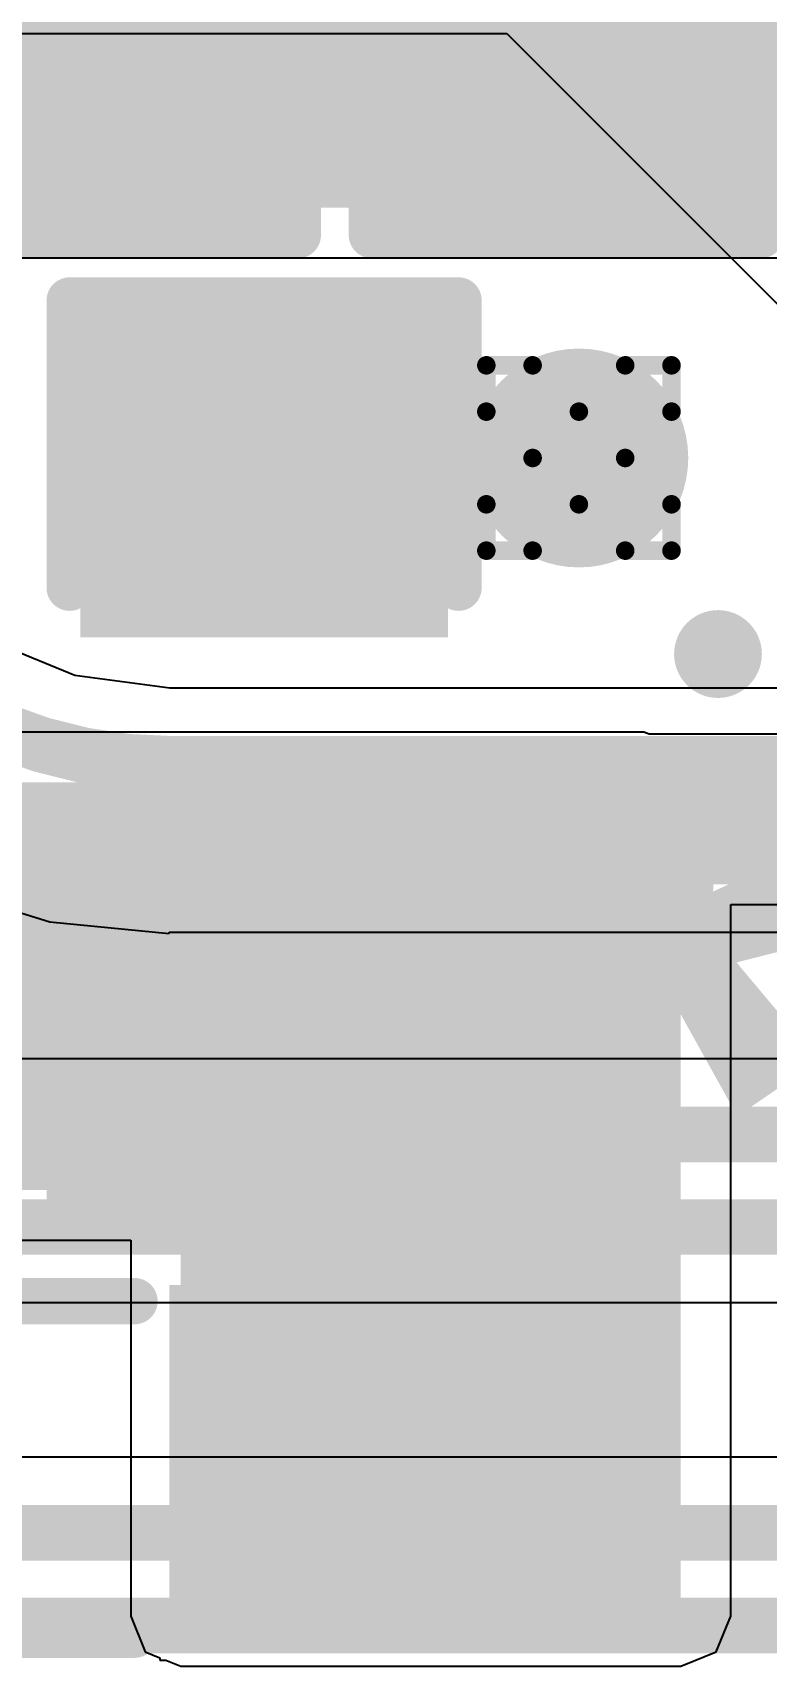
# Model space of a CAD drawing. Header units: inches. Extents: x -0.2 to 17.4, y -0.2 to 2.6.
# Drawn here: x 0.802 to 0.8812, y 0.2726 to 0.4489 of the extents above; entities that cross this region are included whole.
import ezdxf

# ---------------------------------------------------------------- set-up
doc = ezdxf.new("R2010")
doc.units = ezdxf.units.IN
doc.header["$MEASUREMENT"] = 0
for name, color, linetype in [('Bottom Layer', 5, 'Continuous'), ('Drill Drawing', 1, 'Continuous'), ('Top Layer', 1, 'Continuous'), ('Top Overlay', 2, 'Continuous'), ('Top Paste', 8, 'Continuous'), ('Top Solder', 216, 'Continuous'), ('Via Holes', 16, 'Continuous')]:
    doc.layers.add(name, color=color, linetype=linetype)
doc.styles.add('Arial_Bold', font='', dxfattribs={"height": 0.2})
doc.styles.get('Arial_Bold').set_extended_font_data('Arial', bold=True)

# ---------------------------------------------------------------- blocks, each defined once
blk = doc.blocks.new('TC358870XBG_17')
at = {"layer": 'Top Overlay'}
for points in [[(-0.14676, 0.116, 0.005, 0.005, 1), (-0.15124, 0.116, 0.005, 0.005, 1)], [(-0.15249, 0.116, 0.0025, 0.0025, 1), (-0.14999, 0.116, 0.0025, 0.0025, 1)], [(-0.14801, 0.116, 0.0025, 0.0025, 1), (-0.14551, 0.116, 0.0025, 0.0025, 1)]]:
    blk.add_lwpolyline(points, format="xyseb", close=True, dxfattribs=at)
blk = doc.blocks.new('IND_0603__1608_M_______76')
at = {"layer": 'Top Layer'}
for points in [[(-0.03937, 0.01575), (-0.01575, 0.01575), (-0.01575, -0.01575), (-0.03937, -0.01575)], [(0.01575, 0.01575), (0.03937, 0.01575), (0.03937, -0.01575), (0.01575, -0.01575)]]:
    blk.add_hatch(color=1, dxfattribs=at).paths.add_polyline_path(points)
at = {"layer": 'Top Paste'}
for points in [[(-0.03937, 0.01575), (-0.01575, 0.01575), (-0.01575, -0.01575), (-0.03937, -0.01575)], [(0.01575, 0.01575), (0.03937, 0.01575), (0.03937, -0.01575), (0.01575, -0.01575)]]:
    blk.add_hatch(color=8, dxfattribs=at).paths.add_polyline_path(points)
at = {"layer": 'Top Solder'}
for points in [[(-0.04337, 0.01975), (-0.01175, 0.01975), (-0.01175, -0.01975), (-0.04337, -0.01975)], [(0.01175, 0.01975), (0.04337, 0.01975), (0.04337, -0.01975), (0.01175, -0.01975)]]:
    blk.add_hatch(color=216, dxfattribs=at).paths.add_polyline_path(points)
at = {"layer": 'Top Overlay'}
for points in [[(0.009, 0.018, 0.005, 0.005, 0), (-0.008, 0.018, 0.005, 0.005, 0)], [(0.009, -0.018, 0.005, 0.005, 0), (-0.008, -0.018, 0.005, 0.005, 0)]]:
    blk.add_lwpolyline(points, format="xyseb", dxfattribs=at)
for points in [[(-0.00925, 0.018, 0.0025, 0.0025, 1), (-0.00675, 0.018, 0.0025, 0.0025, 1)], [(0.00775, 0.018, 0.0025, 0.0025, 1), (0.01025, 0.018, 0.0025, 0.0025, 1)], [(-0.00925, -0.018, 0.0025, 0.0025, 1), (-0.00675, -0.018, 0.0025, 0.0025, 1)], [(0.00775, -0.018, 0.0025, 0.0025, 1), (0.01025, -0.018, 0.0025, 0.0025, 1)]]:
    blk.add_lwpolyline(points, format="xyseb", close=True, dxfattribs=at)
blk = doc.blocks.new('C___0603_81')
at = {"layer": 'Top Layer'}
for points in [[(-0.015, 0.0175), (-0.015, -0.0175), (-0.045, -0.0175), (-0.045, 0.0175)], [(0.045, 0.0175), (0.045, -0.0175), (0.015, -0.0175), (0.015, 0.0175)]]:
    blk.add_hatch(color=1, dxfattribs=at).paths.add_polyline_path(points)
at = {"layer": 'Top Paste'}
for points in [[(-0.015, 0.0175), (-0.015, -0.0175), (-0.045, -0.0175), (-0.045, 0.0175)], [(0.045, 0.0175), (0.045, -0.0175), (0.015, -0.0175), (0.015, 0.0175)]]:
    blk.add_hatch(color=8, dxfattribs=at).paths.add_polyline_path(points)
at = {"layer": 'Top Solder'}
for points in [[(-0.01264, 0.01986), (-0.01264, -0.01986), (-0.04736, -0.01986), (-0.04736, 0.01986)], [(0.04736, 0.01986), (0.04736, -0.01986), (0.01264, -0.01986), (0.01264, 0.01986)]]:
    blk.add_hatch(color=216, dxfattribs=at).paths.add_polyline_path(points)
at = {"layer": 'Top Overlay'}
for points in [[(-0.018, 0.021, 0.005, 0.005, 0), (-0.049, 0.021, 0.005, 0.005, 0)], [(-0.049, -0.021, 0.005, 0.005, 0), (-0.049, 0.021, 0.005, 0.005, 0)], [(0.049, 0.021, 0.005, 0.005, 0), (0.018, 0.021, 0.005, 0.005, 0)], [(0.049, -0.021, 0.005, 0.005, 0), (0.049, 0.021, 0.005, 0.005, 0)], [(-0.018, -0.021, 0.005, 0.005, 0), (-0.049, -0.021, 0.005, 0.005, 0)], [(0.049, -0.021, 0.005, 0.005, 0), (0.018, -0.021, 0.005, 0.005, 0)]]:
    blk.add_lwpolyline(points, format="xyseb", dxfattribs=at)
for points in [[(-0.05025, 0.021, 0.0025, 0.0025, 1), (-0.04775, 0.021, 0.0025, 0.0025, 1)], [(-0.05025, 0.021, 0.0025, 0.0025, 1), (-0.04775, 0.021, 0.0025, 0.0025, 1)], [(-0.01925, 0.021, 0.0025, 0.0025, 1), (-0.01675, 0.021, 0.0025, 0.0025, 1)], [(0.01675, 0.021, 0.0025, 0.0025, 1), (0.01925, 0.021, 0.0025, 0.0025, 1)], [(0.04775, 0.021, 0.0025, 0.0025, 1), (0.05025, 0.021, 0.0025, 0.0025, 1)], [(0.04775, 0.021, 0.0025, 0.0025, 1), (0.05025, 0.021, 0.0025, 0.0025, 1)], [(-0.05025, -0.021, 0.0025, 0.0025, 1), (-0.04775, -0.021, 0.0025, 0.0025, 1)], [(-0.05025, -0.021, 0.0025, 0.0025, 1), (-0.04775, -0.021, 0.0025, 0.0025, 1)], [(-0.01925, -0.021, 0.0025, 0.0025, 1), (-0.01675, -0.021, 0.0025, 0.0025, 1)], [(0.01675, -0.021, 0.0025, 0.0025, 1), (0.01925, -0.021, 0.0025, 0.0025, 1)], [(0.04775, -0.021, 0.0025, 0.0025, 1), (0.05025, -0.021, 0.0025, 0.0025, 1)], [(0.04775, -0.021, 0.0025, 0.0025, 1), (0.05025, -0.021, 0.0025, 0.0025, 1)]]:
    blk.add_lwpolyline(points, format="xyseb", close=True, dxfattribs=at)
blk = doc.blocks.new('C___0603_82')
at = {"layer": 'Top Layer'}
for points in [[(-0.015, 0.0175), (-0.015, -0.0175), (-0.045, -0.0175), (-0.045, 0.0175)], [(0.045, 0.0175), (0.045, -0.0175), (0.015, -0.0175), (0.015, 0.0175)]]:
    blk.add_hatch(color=1, dxfattribs=at).paths.add_polyline_path(points)
at = {"layer": 'Top Paste'}
for points in [[(-0.015, 0.0175), (-0.015, -0.0175), (-0.045, -0.0175), (-0.045, 0.0175)], [(0.045, 0.0175), (0.045, -0.0175), (0.015, -0.0175), (0.015, 0.0175)]]:
    blk.add_hatch(color=8, dxfattribs=at).paths.add_polyline_path(points)
at = {"layer": 'Top Solder'}
for points in [[(-0.01264, 0.01986), (-0.01264, -0.01986), (-0.04736, -0.01986), (-0.04736, 0.01986)], [(0.04736, 0.01986), (0.04736, -0.01986), (0.01264, -0.01986), (0.01264, 0.01986)]]:
    blk.add_hatch(color=216, dxfattribs=at).paths.add_polyline_path(points)
at = {"layer": 'Top Overlay'}
for points in [[(-0.049, -0.021, 0.005, 0.005, 0), (-0.049, 0.021, 0.005, 0.005, 0)], [(-0.018, 0.021, 0.005, 0.005, 0), (-0.049, 0.021, 0.005, 0.005, 0)], [(0.049, 0.021, 0.005, 0.005, 0), (0.018, 0.021, 0.005, 0.005, 0)], [(0.049, -0.021, 0.005, 0.005, 0), (0.049, 0.021, 0.005, 0.005, 0)], [(-0.018, -0.021, 0.005, 0.005, 0), (-0.049, -0.021, 0.005, 0.005, 0)], [(0.049, -0.021, 0.005, 0.005, 0), (0.018, -0.021, 0.005, 0.005, 0)]]:
    blk.add_lwpolyline(points, format="xyseb", dxfattribs=at)
for points in [[(-0.05025, 0.021, 0.0025, 0.0025, 1), (-0.04775, 0.021, 0.0025, 0.0025, 1)], [(-0.05025, 0.021, 0.0025, 0.0025, 1), (-0.04775, 0.021, 0.0025, 0.0025, 1)], [(-0.01925, 0.021, 0.0025, 0.0025, 1), (-0.01675, 0.021, 0.0025, 0.0025, 1)], [(0.01675, 0.021, 0.0025, 0.0025, 1), (0.01925, 0.021, 0.0025, 0.0025, 1)], [(0.04775, 0.021, 0.0025, 0.0025, 1), (0.05025, 0.021, 0.0025, 0.0025, 1)], [(0.04775, 0.021, 0.0025, 0.0025, 1), (0.05025, 0.021, 0.0025, 0.0025, 1)], [(-0.05025, -0.021, 0.0025, 0.0025, 1), (-0.04775, -0.021, 0.0025, 0.0025, 1)], [(-0.05025, -0.021, 0.0025, 0.0025, 1), (-0.04775, -0.021, 0.0025, 0.0025, 1)], [(-0.01925, -0.021, 0.0025, 0.0025, 1), (-0.01675, -0.021, 0.0025, 0.0025, 1)], [(0.01675, -0.021, 0.0025, 0.0025, 1), (0.01925, -0.021, 0.0025, 0.0025, 1)], [(0.04775, -0.021, 0.0025, 0.0025, 1), (0.05025, -0.021, 0.0025, 0.0025, 1)], [(0.04775, -0.021, 0.0025, 0.0025, 1), (0.05025, -0.021, 0.0025, 0.0025, 1)]]:
    blk.add_lwpolyline(points, format="xyseb", close=True, dxfattribs=at)
blk = doc.blocks.new('C___0603_92')
at = {"layer": 'Top Layer'}
for points in [[(-0.015, 0.0175), (-0.015, -0.0175), (-0.045, -0.0175), (-0.045, 0.0175)], [(0.045, 0.0175), (0.045, -0.0175), (0.015, -0.0175), (0.015, 0.0175)]]:
    blk.add_hatch(color=1, dxfattribs=at).paths.add_polyline_path(points)
at = {"layer": 'Top Paste'}
for points in [[(-0.015, 0.0175), (-0.015, -0.0175), (-0.045, -0.0175), (-0.045, 0.0175)], [(0.045, 0.0175), (0.045, -0.0175), (0.015, -0.0175), (0.015, 0.0175)]]:
    blk.add_hatch(color=8, dxfattribs=at).paths.add_polyline_path(points)
at = {"layer": 'Top Solder'}
for points in [[(-0.01264, 0.01986), (-0.01264, -0.01986), (-0.04736, -0.01986), (-0.04736, 0.01986)], [(0.04736, 0.01986), (0.04736, -0.01986), (0.01264, -0.01986), (0.01264, 0.01986)]]:
    blk.add_hatch(color=216, dxfattribs=at).paths.add_polyline_path(points)
at = {"layer": 'Top Overlay'}
for points in [[(-0.049, -0.021, 0.005, 0.005, 0), (-0.049, 0.021, 0.005, 0.005, 0)], [(-0.018, 0.021, 0.005, 0.005, 0), (-0.049, 0.021, 0.005, 0.005, 0)], [(0.049, 0.021, 0.005, 0.005, 0), (0.018, 0.021, 0.005, 0.005, 0)], [(0.049, -0.021, 0.005, 0.005, 0), (0.049, 0.021, 0.005, 0.005, 0)], [(-0.018, -0.021, 0.005, 0.005, 0), (-0.049, -0.021, 0.005, 0.005, 0)], [(0.049, -0.021, 0.005, 0.005, 0), (0.018, -0.021, 0.005, 0.005, 0)]]:
    blk.add_lwpolyline(points, format="xyseb", dxfattribs=at)
for points in [[(-0.05025, 0.021, 0.0025, 0.0025, 1), (-0.04775, 0.021, 0.0025, 0.0025, 1)], [(-0.05025, 0.021, 0.0025, 0.0025, 1), (-0.04775, 0.021, 0.0025, 0.0025, 1)], [(-0.01925, 0.021, 0.0025, 0.0025, 1), (-0.01675, 0.021, 0.0025, 0.0025, 1)], [(0.01675, 0.021, 0.0025, 0.0025, 1), (0.01925, 0.021, 0.0025, 0.0025, 1)], [(0.04775, 0.021, 0.0025, 0.0025, 1), (0.05025, 0.021, 0.0025, 0.0025, 1)], [(0.04775, 0.021, 0.0025, 0.0025, 1), (0.05025, 0.021, 0.0025, 0.0025, 1)], [(-0.05025, -0.021, 0.0025, 0.0025, 1), (-0.04775, -0.021, 0.0025, 0.0025, 1)], [(-0.05025, -0.021, 0.0025, 0.0025, 1), (-0.04775, -0.021, 0.0025, 0.0025, 1)], [(-0.01925, -0.021, 0.0025, 0.0025, 1), (-0.01675, -0.021, 0.0025, 0.0025, 1)], [(0.01675, -0.021, 0.0025, 0.0025, 1), (0.01925, -0.021, 0.0025, 0.0025, 1)], [(0.04775, -0.021, 0.0025, 0.0025, 1), (0.05025, -0.021, 0.0025, 0.0025, 1)], [(0.04775, -0.021, 0.0025, 0.0025, 1), (0.05025, -0.021, 0.0025, 0.0025, 1)]]:
    blk.add_lwpolyline(points, format="xyseb", close=True, dxfattribs=at)

msp = doc.modelspace()

# ---------------------------------------------------------------- hatches: boundary and pattern name
at = {"layer": 'Bottom Layer'}
h = msp.add_hatch(color=5, dxfattribs=at)
edge = h.paths.add_edge_path()
edge.add_arc((0.861, 0.403), 0.01181, 0, 360)
at = {"layer": 'Top Layer'}
for points in [[(0.745, 0.43), (0.885, 0.43), (0.885, 0.478), (0.745, 0.478)], [(0.755, 0.324), (0.868, 0.324), (0.868, 0.368), (0.755, 0.368)], [(0.818, 0.278), (0.872, 0.278), (0.872, 0.361), (0.818, 0.361)]]:
    msp.add_hatch(color=1, dxfattribs=at).paths.add_polyline_path(points)
h = msp.add_hatch(color=1, dxfattribs=at)
edge = h.paths.add_edge_path()
edge.add_arc((0.861, 0.403), 0.01181, 0, 360)
at = {"layer": 'Via Holes'}
h = msp.add_hatch(color=7, dxfattribs=at)
edge = h.paths.add_edge_path()
edge.add_arc((0.861, 0.403), 0.00591, 0, 360)

# ---------------------------------------------------------------- linework, layer by layer
at = {"layer": 'Bottom Layer'}
for p, q in [((0.467, 0.4488), (0.85323, 0.4488)), ((0.85323, 0.4488), (0.91877, 0.38327)), ((0.80654, 0.37951), (0.79698, 0.38347)), ((0.8168, 0.37816), (0.80654, 0.37951)), ((0.89787, 0.37816), (0.8168, 0.37816)), ((0.8168, 0.37816), (0.8168, 0.37816)), ((0.79149, 0.35671), (0.80387, 0.35295)), ((0.80387, 0.35295), (0.81675, 0.35168)), ((0.81675, 0.35168), (0.81675, 0.35184)), ((0.81675, 0.35184), (0.88412, 0.35184)), ((0.88449, 0.33816), (0.76249, 0.33816)), ((0.75834, 0.31184), (0.88741, 0.31184)), ((0.88681, 0.29516), (0.733, 0.29516))]:
    msp.add_line(p, q, dxfattribs=at)
for points in [[(0.85746, 0.459, 0.01, 0.01, 0), (0.94825, 0.36821, 0.01, 0.01, 0)], [(0.8168, 0.37, 0.006, 0.006, -0.198912), (0.783, 0.384, 0.006, 0.006, 0)], [(0.81675, 0.36, 0.006, 0.006, -0.198912), (0.77596, 0.37689, 0.006, 0.006, 0)], [(0.8168, 0.37, 0.006, 0.006, 0), (0.89787, 0.37, 0.006, 0.006, 0)], [(0.81675, 0.36, 0.006, 0.006, 0), (0.89787, 0.36, 0.006, 0.006, 0)], [(0.76249, 0.33, 0.006, 0.006, 0), (0.89573, 0.33, 0.006, 0.006, 0)], [(0.75834, 0.32, 0.006, 0.006, 0), (0.8941, 0.32, 0.006, 0.006, 0)], [(0.733, 0.287, 0.006, 0.006, 0), (0.89264, 0.287, 0.006, 0.006, 0)], [(0.72886, 0.277, 0.006, 0.006, 0), (0.90823, 0.277, 0.006, 0.006, 0)]]:
    msp.add_lwpolyline(points, format="xyseb", dxfattribs=at)
for points in [[(0.8153, 0.37, 0.003, 0.003, 1), (0.8183, 0.37, 0.003, 0.003, 1)], [(0.8153, 0.37, 0.003, 0.003, 1), (0.8183, 0.37, 0.003, 0.003, 1)], [(0.81525, 0.36, 0.003, 0.003, 1), (0.81825, 0.36, 0.003, 0.003, 1)], [(0.81525, 0.36, 0.003, 0.003, 1), (0.81825, 0.36, 0.003, 0.003, 1)]]:
    msp.add_lwpolyline(points, format="xyseb", close=True, dxfattribs=at)
at = {"layer": 'Drill Drawing'}
for points in [[(0.851, 0.408, 0.002, 0.002, 0), (0.851, 0.413, 0.002, 0.002, 0)], [(0.851, 0.413, 0.002, 0.002, 0), (0.856, 0.413, 0.002, 0.002, 0)], [(0.856, 0.413, 0.002, 0.002, 0), (0.861, 0.408, 0.002, 0.002, 0)], [(0.861, 0.408, 0.002, 0.002, 0), (0.866, 0.413, 0.002, 0.002, 0)], [(0.866, 0.413, 0.002, 0.002, 0), (0.871, 0.413, 0.002, 0.002, 0)], [(0.871, 0.408, 0.002, 0.002, 0), (0.871, 0.413, 0.002, 0.002, 0)], [(0.851, 0.408, 0.002, 0.002, 0), (0.856, 0.403, 0.002, 0.002, 0)], [(0.866, 0.403, 0.002, 0.002, 0), (0.871, 0.408, 0.002, 0.002, 0)], [(0.851, 0.398, 0.002, 0.002, 0), (0.856, 0.403, 0.002, 0.002, 0)], [(0.866, 0.403, 0.002, 0.002, 0), (0.871, 0.398, 0.002, 0.002, 0)], [(0.851, 0.393, 0.002, 0.002, 0), (0.851, 0.398, 0.002, 0.002, 0)], [(0.856, 0.393, 0.002, 0.002, 0), (0.861, 0.398, 0.002, 0.002, 0)], [(0.861, 0.398, 0.002, 0.002, 0), (0.866, 0.393, 0.002, 0.002, 0)], [(0.871, 0.393, 0.002, 0.002, 0), (0.871, 0.398, 0.002, 0.002, 0)], [(0.851, 0.393, 0.002, 0.002, 0), (0.856, 0.393, 0.002, 0.002, 0)], [(0.866, 0.393, 0.002, 0.002, 0), (0.871, 0.393, 0.002, 0.002, 0)]]:
    msp.add_lwpolyline(points, format="xyseb", dxfattribs=at)
for points in [[(0.8505, 0.413, 0.001, 0.001, 1), (0.8515, 0.413, 0.001, 0.001, 1)], [(0.8505, 0.413, 0.001, 0.001, 1), (0.8515, 0.413, 0.001, 0.001, 1)], [(0.8555, 0.413, 0.001, 0.001, 1), (0.8565, 0.413, 0.001, 0.001, 1)], [(0.8555, 0.413, 0.001, 0.001, 1), (0.8565, 0.413, 0.001, 0.001, 1)], [(0.8655, 0.413, 0.001, 0.001, 1), (0.8665, 0.413, 0.001, 0.001, 1)], [(0.8655, 0.413, 0.001, 0.001, 1), (0.8665, 0.413, 0.001, 0.001, 1)], [(0.8705, 0.413, 0.001, 0.001, 1), (0.8715, 0.413, 0.001, 0.001, 1)], [(0.8705, 0.413, 0.001, 0.001, 1), (0.8715, 0.413, 0.001, 0.001, 1)], [(0.8505, 0.408, 0.001, 0.001, 1), (0.8515, 0.408, 0.001, 0.001, 1)], [(0.8505, 0.408, 0.001, 0.001, 1), (0.8515, 0.408, 0.001, 0.001, 1)], [(0.8605, 0.408, 0.001, 0.001, 1), (0.8615, 0.408, 0.001, 0.001, 1)], [(0.8605, 0.408, 0.001, 0.001, 1), (0.8615, 0.408, 0.001, 0.001, 1)], [(0.8705, 0.408, 0.001, 0.001, 1), (0.8715, 0.408, 0.001, 0.001, 1)], [(0.8705, 0.408, 0.001, 0.001, 1), (0.8715, 0.408, 0.001, 0.001, 1)], [(0.8555, 0.403, 0.001, 0.001, 1), (0.8565, 0.403, 0.001, 0.001, 1)], [(0.8555, 0.403, 0.001, 0.001, 1), (0.8565, 0.403, 0.001, 0.001, 1)], [(0.8655, 0.403, 0.001, 0.001, 1), (0.8665, 0.403, 0.001, 0.001, 1)], [(0.8655, 0.403, 0.001, 0.001, 1), (0.8665, 0.403, 0.001, 0.001, 1)], [(0.8505, 0.398, 0.001, 0.001, 1), (0.8515, 0.398, 0.001, 0.001, 1)], [(0.8505, 0.398, 0.001, 0.001, 1), (0.8515, 0.398, 0.001, 0.001, 1)], [(0.8605, 0.398, 0.001, 0.001, 1), (0.8615, 0.398, 0.001, 0.001, 1)], [(0.8605, 0.398, 0.001, 0.001, 1), (0.8615, 0.398, 0.001, 0.001, 1)], [(0.8705, 0.398, 0.001, 0.001, 1), (0.8715, 0.398, 0.001, 0.001, 1)], [(0.8705, 0.398, 0.001, 0.001, 1), (0.8715, 0.398, 0.001, 0.001, 1)], [(0.8505, 0.393, 0.001, 0.001, 1), (0.8515, 0.393, 0.001, 0.001, 1)], [(0.8505, 0.393, 0.001, 0.001, 1), (0.8515, 0.393, 0.001, 0.001, 1)], [(0.8555, 0.393, 0.001, 0.001, 1), (0.8565, 0.393, 0.001, 0.001, 1)], [(0.8555, 0.393, 0.001, 0.001, 1), (0.8565, 0.393, 0.001, 0.001, 1)], [(0.8655, 0.393, 0.001, 0.001, 1), (0.8665, 0.393, 0.001, 0.001, 1)], [(0.8655, 0.393, 0.001, 0.001, 1), (0.8665, 0.393, 0.001, 0.001, 1)], [(0.8705, 0.393, 0.001, 0.001, 1), (0.8715, 0.393, 0.001, 0.001, 1)], [(0.8705, 0.393, 0.001, 0.001, 1), (0.8715, 0.393, 0.001, 0.001, 1)]]:
    msp.add_lwpolyline(points, format="xyseb", close=True, dxfattribs=at)
at = {"layer": 'Top Layer'}
for p, q in [((0.745, 0.42459), (0.885, 0.42459)), ((0.868, 0.37341), (0.755, 0.37341)), ((0.86857, 0.37318), (0.868, 0.37341)), ((0.89547, 0.37318), (0.86857, 0.37318)), ((0.87741, 0.278), (0.87741, 0.35482)), ((0.87741, 0.35482), (0.88656, 0.35482)), ((0.79881, 0.31859), (0.81259, 0.31859)), ((0.81259, 0.31859), (0.81259, 0.278)), ((0.81259, 0.278), (0.81417, 0.27417)), ((0.87583, 0.27417), (0.87741, 0.278)), ((0.81417, 0.27417), (0.81575, 0.27352)), ((0.81575, 0.27352), (0.81575, 0.27325)), ((0.872, 0.27259), (0.87583, 0.27417)), ((0.81575, 0.27325), (0.8164, 0.27325)), ((0.8164, 0.27325), (0.818, 0.27259)), ((0.818, 0.27259), (0.872, 0.27259))]:
    msp.add_line(p, q, dxfattribs=at)
msp.add_lwpolyline([(0.85798, 0.364, 0.008, 0.008, 0), (0.90128, 0.364, 0.008, 0.008, 0)], format="xyseb", dxfattribs=at)
msp.add_lwpolyline([(0.85598, 0.364, 0.004, 0.004, 1), (0.85998, 0.364, 0.004, 0.004, 1)], format="xyseb", close=True, dxfattribs=at)

# ---------------------------------------------------------------- block references
for name, p, rotation in [('C___0603_82', (0.80964, 0.47605), 270), ('C___0603_81', (0.85964, 0.47605), 270), ('C___0603_92', (0.827, 0.371), 270), ('IND_0603__1608_M_______76', (0.805, 0.294), 180)]:
    msp.add_blockref(name, p, dxfattribs=dict(rotation=rotation))
msp.add_blockref('TC358870XBG_17', (1.02502, 0.26584))

# ---------------------------------------------------------------- texts
at = {"layer": 'Top Overlay', "style": 'Arial_Bold'}
msp.add_text('*', height=0.07, rotation=360, dxfattribs=at).set_placement((0.852, 0.29982))

doc.saveas('drawing.dxf')
